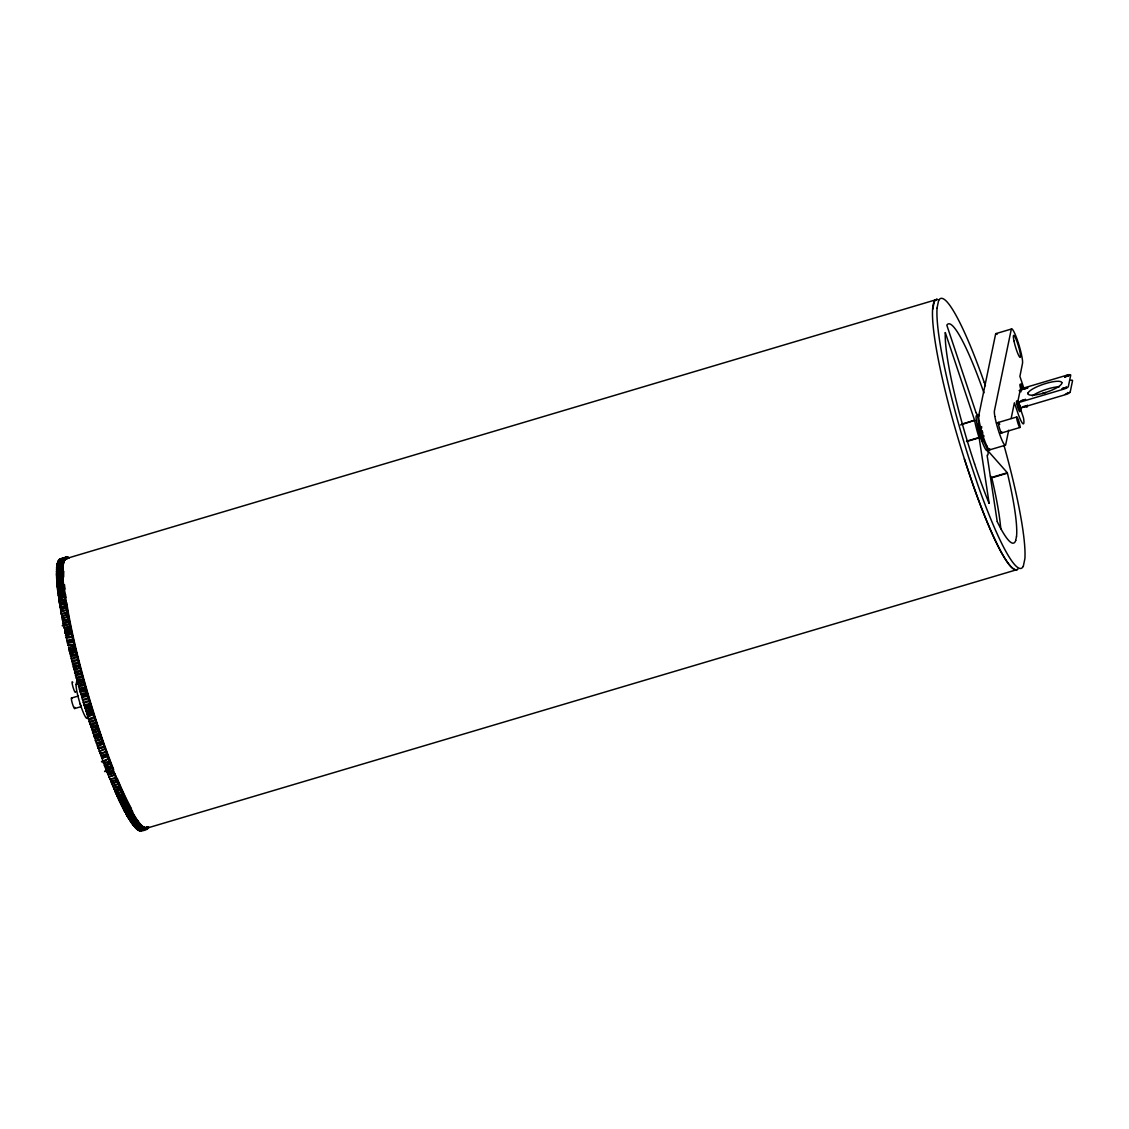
<?xml version="1.0" encoding="UTF-8"?>
<svg xmlns="http://www.w3.org/2000/svg" width="1129" height="1129" viewBox="0 0 1129 1129"><rect width="100%" height="100%" fill="white"/><g stroke="black" fill="none" stroke-linecap="round" stroke-linejoin="round"><path stroke-width="1.5" d="M85.804 710.748C100.142 704.722 84.985 715.109 85.818 710.268M86.665 713.034C85.987 717.465 100.467 707.558 86.665 713.5M86.665 712.921L86.411 711.863L92.07 710.169L92.31 711.764M56.478 573.151C71.296 571.359 53.867 570.159 57 574.336M62.137 570.597L56.464 571.867L57.014 573.151M62.688 572.375L62.109 571.415M120.972 790.328L121.819 792.29L116.174 793.969L115.087 791.542L120.747 789.863L115.313 792.05M85.324 708.857L84.746 706.415M90.969 707.177L90.616 706.105M113.62 787.379L119.251 786.405L113.592 788.042M119.265 785.953C121.946 787.379 115.257 792.981 114.085 788.903M84.957 707.939L90.616 706.302M57.043 572.855C54.46 569.708 61.728 567.464 62.73 570.046M62.561 571.218L62.137 569.016M120.111 788.367L120.126 787.633L120.747 789.848M85.818 709.972C84.661 709.097 91.393 706.105 91.477 708.292M84.421 706.048L84.139 704.877M1027.94 393.739L1028.138 392.765M1061.881 382.731L1061.683 383.705A17.824 4.262 -18.5 0 1 1043.365 393.188A17.824 4.262 -18.5 0 1 1027.969 393.428A17.824 4.262 -18.5 0 1 1044.198 383.987L1047.627 382.957A17.824 4.262 -18.5 0 1 1061.867 382.731M89.784 703.268L89.572 701.998M110.162 779.066L111.856 783.963L117.557 781.607L118.658 784.203M56.873 571.062C54.94 568.339 62.829 565.982 62.532 569.383M57.085 571.867L56.902 571.147M83.8 703.536L83.292 702.294M89.459 701.857L88.951 700.446M83.292 702.407L88.937 700.686M62.787 568.974C63.252 564.627 54.615 567.28 57.127 570.653M62.801 569.002L62.18 567.915M112.223 784.161L113.352 787.463M118.39 784.33L112.731 786.052M83.334 701.772L82.488 699.373M88.979 700.051L87.526 695.972L81.852 697.623L81.683 696.494M82.459 699.641L88.104 697.99M62.25 566.843L62.73 567.534M62.307 566.081C48.039 572.29 64.48 561.423 62.476 567.943M110.162 779.095L116.075 777.994L116.626 780.167L110.981 781.847M57.269 568.96L56.676 567.52M57.127 568.07C55.025 563.357 64.565 566.814 62.829 565.304M116.626 780.167L117.501 782.284M86.524 692.133C87.342 693.855 80.724 696.198 80.851 693.912M114.918 775.482L115.384 776.808M57.283 567.337C54.954 564.119 64.48 561.847 62.702 566.137M62.42 564.867L56.746 566.786L57.269 567.76M76.08 684.513L77.308 678.416M115.765 777.923L109.866 779.137L109.245 777.246M932.695 309.332L934.29 301.598A140.744 18.812 73.4 0 1 937.578 299.467M937.042 308.048L938.651 300.314M85.691 689.523L80.046 691.202M57.508 566.8C54.996 563.823 62.801 561.198 63.139 564.288M1016.481 536.712L1015.705 540.41M57.381 565.036C56.111 560.718 64.692 564.133 63.323 563.046M63.224 564.5L62.829 562.313M62.674 563.103L62.928 564.345M1008.705 430.191L1005.727 444.53A18.262 2.441 73.4 0 1 1000.802 437.346A18.262 2.441 73.4 0 1 994.903 416.559M1011.147 418.45L1014.392 402.799L1018.358 414.512A18.262 2.441 73.4 0 0 1022.309 423.036A18.177 2.427 73.4 0 0 1023.834 423.163A18.262 2.441 73.4 0 0 1023.509 417.942L1017.935 401.063L1020.263 389.801L1020.955 391.862M1017.709 401.599L1018.668 401.317L1018.4 402.616L1063.857 389.096A4.544 1.087 -18.5 0 0 1068.316 386.612L1070.715 375.195A4.488 1.073 -18.5 0 0 1067.173 375.096M1018.668 401.317L1020.221 408.091L1065.691 394.586A4.544 1.087 -18.5 0 0 1070.137 392.088M1070.179 392.088L1072.55 380.671A4.488 1.073 -18.5 0 0 1070.913 380.205M57.593 564.458L57.537 562.567L63.196 560.887L63.859 562.27M62.956 561.762L57.311 563.442M63.139 561.057L57.72 563.046M1023.297 566.391L1024.892 558.657A140.744 18.812 73.4 0 0 1004.118 445.828M58.073 563.456L57.692 562.101L63.478 560.887M57.748 561.932L58.228 563.173M58.44 561.409L58.256 562.087M63.563 559.815L57.918 561.494M58.637 561.311C57.438 559.038 64.706 556.936 64.635 560.055M64.282 559.631L64.127 558.686M145.923 828.361L148.718 827.021M59.103 561.663C57.889 557.472 59.809 563.145 59.287 560.859M139.46 830.563L148.463 827.924L148.322 826.992M59.329 561.028L59.272 560.196M139.121 829.519C138.712 832.468 149.55 829.97 147.941 827.021M148.463 827.924L148.125 827.021M59.823 560.548L59.583 559.913M64.946 557.698L65.411 558.714M147.941 828.503L147.377 827.247M59.978 560.534L59.696 559.067L60.232 560.563M65.27 557.444L65.553 559.109M141.958 830.436L141.45 829.321M147.024 827.402L147.476 828.206M65.976 559.123L65.708 557.613M1026.049 405.875L1023.495 406.539M66.315 558.954L66.075 557.077L66.385 558.742M146.46 827.275L146.728 828.376M1045.652 392.483L1042.194 393.513M59.611 559.123L66.752 556.978L67.119 557.782M59.287 559.377L67.26 557.02L67.458 558.305M58.976 559.688L67.698 557.119L68.079 558.276M58.821 560.139L68.149 557.274L68.474 558.262M58.412 560.478L64.071 558.799M67.444 558.22L937.098 299.411A140.984 18.84 73.4 0 0 959.071 441.749A140.984 18.84 73.4 0 0 1017.822 569.214M58.285 561.014L64 559.49M57.184 564.006L62.787 562.51M57.014 565.121L63.619 562.764M56.859 565.869L62.504 564.19M62.222 567.111L56.619 568.593M56.521 569.863L62.166 568.183M56.478 570.992L62.123 569.312M62.109 570.498L56.662 572.332M56.845 575.875C54.615 575.211 61.912 570.032 62.702 573.969M56.464 574.689L62.109 572.671M56.958 577.455C54.291 572.883 65.101 576.467 62.293 573.574M56.506 576.016L62.137 573.984M56.662 577.286C71.395 575.24 53.289 573.842 57.099 579.078M58.51 577.469L62.617 575.776M56.803 579.389C55.631 577.469 62.772 575.014 62.518 577.893M56.619 578.824L62.278 577.145M56.873 580.772C55.843 577.427 64.043 578.81 62.674 578.923M56.69 579.925L62.518 579.092M57.043 582.479C56.252 579.106 64.226 578.909 63.041 582.282M56.831 581.83L62.476 580.151M62.702 581.59L56.916 582.987L57.551 585.203M56.944 583.411L62.575 581.308M57.367 585.838C55.942 582.987 63.732 581.195 63.351 585.132C63.873 585.161 56.365 584.13 57.41 587.151M57.057 584.61L62.744 583.34M59.018 585.274L63.252 584.018L62.674 581.929M57.254 586.685L62.871 584.568M57.325 586.882C56.21 591.215 63.168 585.626 63.52 586.784M63.041 586.276L57.396 587.955M63.238 588.011C48.265 590.82 67.401 590.904 63.097 586.741M58.468 593.685C55.321 588.491 67.006 592.654 63.295 588.491M57.847 591.949L63.45 589.804M58.454 594.814L58.031 593.318L64.127 592.033M58.087 593.798L63.732 591.723M58.764 596.846C56.267 592.81 65.934 595.223 64.155 593.304M63.93 593.501L58.496 596.112M58.835 598.201C58.44 593.12 67.43 598.553 64 594.009M58.609 597.608L64.198 595.42M64.565 596.761C52.117 605.694 63.097 592.669 64.889 598.807M59.329 601.912L59.117 601.037L64.988 599.711M59.202 601.574L64.805 599.414M65.722 603.916L59.781 605.144L60.218 605.836L59.442 603.084L65.327 601.757M59.527 603.606L65.087 601.39M60.472 608.46L60.133 607.261L66.004 605.906M60.218 607.811L65.778 605.581M60.726 610.295C59.781 608.729 65.623 606.146 66.597 608.362M60.599 609.97L66.145 607.727M61.107 612.482C59.922 608.658 68.925 612.045 66.555 609.081M995.877 333.634L1011.542 328.991M60.98 612.158L66.54 609.9M61.813 615.432L61.291 613.795L67.288 612.581M61.389 614.374L66.936 612.116M61.94 616.956L61.7 616.039L67.655 614.261M61.813 616.632L67.444 614.472M62.377 619.242C60.966 616.533 69.476 617.817 67.994 616.279M68.46 619.807L62.589 620.64L68.516 618.763M63.182 623.603C78.113 621.232 60.232 620.061 63.591 624.591M69.321 624.295C54.7 628.147 66.639 623.095 69.645 625.085M69.857 626.793C63.732 626.313 59.908 629.629 70.04 627.202M64.692 630.829C79.185 628.274 61.248 626.891 65.44 632.917L71.085 631.238L70.845 630.335M65.228 633.298C79.51 630.278 63.111 630.758 65.369 633.637M71.423 634.103C59.216 639.508 69.462 630.801 71.564 634.442M72.016 636.7C65.073 636.347 62.617 639.381 72.214 637.137M72.566 639.155L66.907 640.835L72.708 639.48M73.187 641.794C68.601 640.524 62.589 645.435 73.272 641.978M73.752 644.292L67.938 645.308L73.893 644.617M75.008 649.514C62.547 655.159 73.357 645.802 75.206 649.937M75.643 652.153C62.603 657.939 75.036 648.187 75.953 652.774M76.391 654.989C72.016 653.098 65.496 658.715 76.476 655.159M76.701 655.61L77.04 656.669L71.141 658.475L71.325 659.167L76.97 657.487L77.703 659.322M77.661 660.169C73.3 658.814 67.006 664.177 77.689 660.239M78.381 662.935C73.018 661.919 68.135 666.223 78.564 663.273M79.058 665.588C73.766 664.671 68.869 669.06 79.185 665.842M1019.078 390.62L1020.997 390.055L1021.265 388.757L1067.173 375.11M80.498 671.049C66.978 676.412 80.709 667.07 81.217 672.729M81.288 673.886C67.923 679.432 81.33 668.975 81.951 675.452M81.994 676.553L81.796 675.834L76.137 677.513L76.335 678.233L82.318 677.118M82.798 679.39C76.843 678.063 73.187 683.087 82.854 679.475M77.873 683.751C91.661 681.577 76.871 679.856 78.056 684.061M84.294 684.837C72.835 689.678 81.147 682.269 84.393 684.993M962.077 424.024L974.595 420.298L945.298 332.561M1019.543 407.089L1020.489 406.793M960.596 424.941L974.595 420.298M1019.515 408.19L1025.781 406.327M85.112 687.66C71.677 692.712 84.985 683.609 85.776 689.099M79.722 689.734L85.55 688.309M80.018 691.343L80.23 692.077L86.227 690.892M80.822 694.123L86.481 692.444M71.48 698.032L78.24 696.028M996.526 423.008L1016.777 416.982M81.641 696.903L87.3 695.154L87.497 695.944M82.671 700.403L88.33 698.724M83.504 703.169L89.149 701.49M966.523 441.213L979.041 437.487A22.89 3.062 73.4 0 1 974.68 420.736M966.622 441.538L979.153 437.812L989.117 503.181M84.125 705.216L89.77 703.452L90.207 704.524M74.655 708.546L81.401 706.542M999.687 433.522L1019.953 427.496A5.49 0.734 73.4 0 0 1018.259 419.607A5.49 0.734 73.4 0 0 1016.933 419.593A5.49 0.734 73.4 0 0 1019.896 427.51M84.365 705.978L90.01 704.284M84.985 707.206L90.63 705.526L90.391 704.736M85.183 708.702L90.856 707.05M92.917 712.893L93.157 713.669L87.512 715.405L87.258 714.572M93.171 714.572C85.127 717.395 85.465 717.931 93.171 714.163M989.752 449.836L1005.403 445.179M88.387 718.99C102.273 713.161 87.385 722.997 88.372 718.312M94.907 720.034C80.709 723.068 97.193 723.068 94.624 718.298M90.137 724.423C103.939 718.27 89.53 728.657 90.108 723.844M91.012 727.132C104.489 721.544 90.207 731.804 90.701 725.34M91.901 729.828L97.546 728.149L97.475 727.189L97.221 726.314L91.562 727.993C91.223 731.902 96.981 730.336 97.546 728.149M98.435 730.816C84.223 733.878 100.848 733.836 98.096 728.967M93.679 735.148C107.438 729.08 93.03 739.41 93.622 734.499M100.156 735.445C100.298 742.106 86.665 735.487 100.114 734.979L99.86 734.217M100.227 736.122L94.554 737.562M101.906 740.426L101.624 739.396C86.241 741.301 103.783 741.809 100.735 736.814M96.374 743.037C110.261 737.576 95.358 746.975 96.261 742.148M102.922 743.94C96.487 747.948 94.399 746.41 102.852 743.376M103.826 746.509C89.558 749.571 106.451 749.501 103.402 744.505M104.729 749.049L99.31 751.392L104.729 749.049L104.291 747.017L98.632 748.696L99.042 750.46M100.707 754.525C100.213 758.138 108.751 755.738 106.07 751.999C90.786 754.257 108.384 754.581 105.18 749.515M106.535 754.059L100.834 755.4M107.438 756.529L101.793 758.208L107.368 756.105M108.342 758.97C92.818 764.15 108.638 761.426 108.144 757.7M109.245 761.398C94.935 764.389 111.997 764.446 108.751 759.267M110.148 763.783C96.544 766.916 111.221 766.549 109.922 762.456M111.051 766.139C98.209 768.355 110.713 769.851 110.995 765.829M111.94 768.454C96.233 773.69 110.317 771.474 111.757 767.438M112.773 770.373C98.915 774.522 115.468 773.704 112.307 768.581M108.088 774.706L113.733 773.026L113.182 770.825L107.537 772.504L108.088 774.692L113.733 773.026M114.636 775.256L108.977 776.935L114.495 774.55M110.741 781.296L116.4 779.617M111.63 783.427L117.275 781.748M112.505 785.516L118.15 783.822M114.241 789.58L119.886 787.887M115.948 793.475L121.593 791.796M116.795 795.366L122.666 794.181L117.007 795.86L116.16 793.094L116.174 793.969M117.628 797.215C131.303 791.119 117.458 801.223 117.444 796.439M118.46 799.022C132.262 792.812 117.599 803.947 118.079 797.356M119.293 800.786C133.039 794.59 118.489 805.683 118.884 799.106M120.111 802.507C133.504 796.693 120.337 806.007 119.956 801.886M120.916 804.187C135.099 797.511 120.605 808.618 120.662 803.128M123.47 805.146L126.293 804.3M121.72 805.81C135.424 799.671 121.382 809.93 121.48 804.836M122.68 807.404C136.934 804.681 120.874 806.106 122.722 807.799M123.301 808.928C135.085 803.989 125.898 811.215 123.202 808.562M129.92 809.126C119.759 815.533 124.994 805.048 130.131 808.83M123.992 810.128L129.821 808.928L129.807 808.138M124.839 811.864C138.401 805.838 124.007 816.874 124.134 809.592M125.841 812.725C139.121 805.979 126.815 820.741 125.644 812.457C125.531 815.957 132.164 811.285 131.486 811.045M125.023 812.16C124.176 810.594 129.002 815.858 131.444 811.934M126.335 814.602L131.938 812.711M127.069 815.886C140.716 810.227 125.954 820.36 126.42 813.769M127.789 817.128C139.248 812.513 130.823 818.864 127.69 816.747M128.508 818.327C142.508 811.85 127.535 823.21 127.986 816.465M128.988 818.708C129.51 822.688 142.564 813.811 129.143 819.259M129.779 820.162C143.101 816.168 130.188 823.62 129.482 819.089M130.569 821.587C144.286 815.293 130.033 825.864 130.202 820.303M131.232 822.575C144.921 816.352 130.795 826.611 130.893 821.376M137.428 820.543C138.669 823.126 131.105 825.341 131.387 821.785M136.99 819.95C139.615 822.9 131.543 825.807 131.839 822.505M132.516 824.382C146.262 818.624 131.458 828.333 132.022 822.66M132.686 824.593L132.403 823.069L133.137 825.186L138.966 823.718L138.669 822.194L139.05 823.083M133.222 825.299L139.841 823.577L140.179 824.297M133.758 825.962C147.391 819.809 133.293 829.97 133.349 824.593M133.786 824.791C133.081 827.853 140.984 826.132 139.954 823.704M139.319 823.196C142.282 825.186 134.125 829.25 134.266 825.638M135.014 827.43C148.492 821.037 134.464 831.523 134.492 825.892M135.226 827.021C136.157 830.507 148.506 822.731 135.452 827.74M136.059 828.474C149.649 822.335 135.593 832.525 135.593 826.964M140.843 827.712C148.435 824.72 139.516 833.258 137.837 829.208M136.397 828.333L142.395 827.416L142.099 826.061M137.131 829.42C150.764 823.295 136.722 833.117 136.722 828.15M137.639 829.801C151.3 823.662 137.004 833.766 137.131 828.206M138.472 829.279L138.74 830.436L144.145 828.333M138.641 829.279L139.05 830.492L1016.142 569.891M140.194 830.351L147.617 828.757M146.474 829.194L146.333 828.39M1065.268 394.247L1068.401 392.779L1067.554 392.553M66.456 556.992L66.54 558.432M145.373 827.416L145.556 828.488M144.978 827.74L145.683 828.996M144.568 827.247L144.653 828.107M68.022 557.232L68.262 558.262M144.159 827.755L144.004 827.049L144.808 828.785M139.079 830.591L138.938 829.547M68.53 557.613L68.883 558.305M143.919 828.517L143.242 826.767M138.204 830.168L138.063 829.265M144.272 828.714L144.173 827.839M137.71 829.843L137.512 828.728M142.649 826.216L142.72 826.936M137.202 829.476L136.962 828.15M142.325 827.359L142.056 826.64M136.044 827.204L136.059 827.896M136.143 828.559L136.002 827.656M136.609 828.982L136.538 828.121M135.649 828.079L135.508 827.359M140.97 824.777L141.718 826.795M134.93 826.061L135 827.021M62.589 620.64L62.321 619.087L67.796 616.646M988.002 450.908L1007.336 472.755L991.685 477.412L990.472 476.043M133.137 824.001L133.307 825.384M61.291 613.795L61.714 614.374L61.545 613.583M82.107 697.962L82.516 698.992M60.91 611.622L60.67 610.14M81.302 695.21L81.711 696.254L87.356 694.575L86.778 693.305M86.284 690.976L86.566 691.837M60.5 609.406L60.938 610.041L60.726 609.138M131.204 821.418L131.401 822.801M79.863 689.946L80.117 690.779M136.214 818.807L136.397 820.162M130.625 820.585L130.738 821.841M86.002 690.567L85.677 689.664M80.258 692.105L80.907 693.516M66.075 606.005L66.018 605.356M78.748 686.672L79.34 688.041M135.551 817.805L135.72 819.132M129.835 819.4L130.075 820.811M60.557 607.91L60.373 607.035M83.856 682.622L84.209 683.624M129.228 818.44L129.383 819.739M134.817 816.662L135.226 817.763M78.127 684.174L78.564 685.303M83.207 680.053L83.447 680.886M77.534 681.704L77.802 682.565M65.369 601.828L64.917 600.078M59.724 603.507L59.272 601.757M134.266 815.787L134.337 816.944M128.692 818.61L128.48 817.255L128.805 818.003M82.389 677.217L82.699 678.162M76.786 678.981L76.391 678.317M64.48 597.382L64.889 597.636M58.821 599.062L59.258 599.795M65.129 599.936L64.917 598.878M59.555 601.757L58.962 599.753M76.01 676.215L76.306 677.132M127.281 815.251L127.252 816.211M132.742 813.346L133.335 815.067M58.285 595.195L58.75 596.041L58.51 594.983M74.853 672.743L75.572 674.408M126.49 813.882L126.533 814.926M132.079 812.076L132.178 813.247M80.173 669.031L80.498 670.033M58.031 593.318L58.468 593.713M74.486 670.668L74.839 671.713M57.805 591.483L58.2 592.217M57.593 589.705L57.946 590.368M78.705 663.556L79.072 664.656M72.708 664.572L73.427 666.336M73.456 667.38L74.133 669.017M78.113 661.058L78.395 661.975M129.087 807.066L129.722 808.731M123.442 808.745L124.049 810.312M72.298 662.413L72.736 663.654M57.212 586.261L57.706 586.84M71.734 659.985L72.058 661.001M128.367 806.12L127.478 803.439M122.638 806.967L123.019 807.856M71.042 657.29L71.395 658.362M57.212 584.921L57.579 585.641M76.123 653.126L76.391 654.044M126.787 802.931L126.716 802.197M69.885 652.294L70.097 653.112M57.113 583.383L57.452 584.102L56.972 582.296M62.716 580.32L62.984 580.616M125.248 798.866L125.15 799.304M56.887 580.334L56.887 579.657M74.288 645.449L74.5 646.254M74.683 647.538L75.121 648.836M56.633 578.528L57.156 579.389M68.544 646.917L68.841 647.933M68.813 648.766C83.475 646.663 65.299 644.25 69.462 650.516M62.349 576.961L62.716 577.766M68.008 644.518L68.248 645.379M73.413 642.274L73.893 643.699M62.476 575.959L62.744 576.213M67.458 642.048L67.161 641.413M56.662 576.044L57.014 576.82M56.464 574.365L56.662 574.802M72.327 637.391L72.736 638.647M66.569 638.816L67.077 640.326M71.903 635.19L72.171 636.149M66.329 637.038L66.512 637.829M65.722 634.456L65.962 635.359M62.109 570.187L62.617 571.345M71.198 632.353L71.621 633.679M70.774 630.151L70.407 629.305M56.535 569.595L57.043 570.794M64.706 629.672L64.917 630.504M69.673 625.141L70.069 626.426M70.069 627.272L70.562 628.825M64.155 627.145L64.409 628.105M62.363 565.911L62.914 567.266L62.744 566.306M68.897 622.079L69.575 624.069M63.478 624.323L63.93 625.748M62.716 621.26L63.45 623.406M56.887 565.657L57.24 566.518M68.502 618.734L68.149 617.845M62.391 618.085L62.547 618.819M67.909 616.067L67.472 614.966M114.071 773.04L114.481 774.48M108.412 774.72L108.977 776.921M57.113 565.022L57.523 566.038M67.627 614.176L67.048 612.708M62.236 617.676L61.883 616.801M57.212 564.077L57.593 565.05M63.012 561.579L63.605 563.131L63.196 561.254M67.19 611.904L66.766 610.803M61.022 612.243L61.587 613.71M106.648 770.26L107.17 772.349M57.664 562.891L57.988 563.724M66.371 607.444L66.597 608.362M111.418 766.295L111.799 767.649M105.773 767.974L106.154 769.329M63.407 560.266L63.788 561.268M63.633 559.688L63.93 560.478M63.676 560.972L64.014 561.847L63.591 559.928M65.962 605.2L65.553 604.114M60.289 606.809L59.992 606.033M65.708 603.352L65.341 602.35M103.995 763.317L104.489 765.448M103.106 760.946L103.6 763.063M58.482 560.379L58.962 561.649M65.411 601.404L65.073 600.487M59.766 603.084L59.428 602.166M102.203 758.547L102.697 760.65M64.593 558.784L65.016 559.956L64.932 559.18M64.353 560.421L64.311 559.73M64.579 559.899L64.536 559.123M106.973 754.44L107.396 756.247M101.314 756.12L101.779 758.208M64.932 558.516L64.861 559.504M64.861 558.361L65.355 559.603L65.03 558.079M59.216 560.04L59.668 561.296L59.569 560.464M100.425 753.678L100.679 754.384M64.621 596.931L64.268 595.929M147.984 827.769L147.687 826.964M142.198 830.238L141.845 829.25M99.789 751.914L99.535 751.194M65.355 557.401L65.962 559.109M65.355 558.559L65.609 559.264M64.085 591.935L63.661 590.721M64.099 593.134L63.746 592.132M60.416 559.913L60.416 558.77M141.196 829.73L141.562 830.662L141.266 829.236M97.743 746.184L98.167 748.174M146.276 827.599L146.798 828.644M58.144 591.596L57.65 590.171M141.252 829.9L141.069 830.055M140.97 830.281L141.026 829.886M102.513 741.965L102.88 743.559M96.854 743.644L97.263 745.606M66.456 557.02L66.837 558.121M66.23 557.514L66.597 558.601M146.615 827.416L147.222 828.982L146.855 827.303M57.932 589.86L57.593 588.858M60.98 559.222L60.867 559.405M146.304 828.841L145.951 827.825M140.744 830.775L140.575 829.646M95.965 741.076L96.233 741.824M61.291 558.94L61.291 559.462M63.464 586.643L62.914 585.02M984.333 382.449L985.448 385.723M66.78 557.966L67.063 558.756M145.782 828.503L146.135 829.222L145.74 827.599M57.65 586.671L57.311 585.669M98.915 730.167L103.275 742.91A137.089 18.318 73.4 0 0 112.999 769.117M95.09 738.493L95.471 740.412M81.344 707.403L80.187 703.96M61.686 558.897L61.855 559.419M145.613 827.994L145.867 828.757M145.331 827.571L145.697 828.249M94.201 735.896L94.469 736.715M99.225 732.354L98.971 731.592M976.02 412.635L946.822 325.194A114.241 15.27 73.4 0 1 983.952 392.906M93.326 733.285L93.594 734.203M144.681 827.585L145.288 829.109L145.048 828.079M92.437 730.646L92.79 732.495M62.942 580.377L62.603 579.36M57.269 581.971L56.958 581.04M62.843 578.909L62.547 577.977M974.609 464.061L971.321 453.971A114.241 15.27 73.4 0 1 945.283 332.745M143.806 827.289L144.06 828.065M62.434 578.824L62.659 579.53M56.775 580.504L57.014 581.223M964.392 458.995L973.254 485.555A140.744 18.812 73.4 0 0 1017.483 569.397M62.236 575.832L62.815 577.85M98.392 728.53L94.638 717.056A137.089 18.318 73.4 0 1 64.099 585.005M96.346 723.647L96.671 725.397M143.468 827.444L143.425 828.192M143.284 828.107L142.833 826.682M95.485 720.979L95.739 721.756M89.826 722.659L90.094 723.576M62.659 575.945L62.42 575.169M88.965 719.977L89.262 721.657M62.476 575.353L62.166 574.351M88.358 718.058L88.118 717.282M62.631 573.419L62.109 571.74M93.763 715.603L94.046 717.296M142 826.47L141.506 825.285L141.859 826.922M62.349 573.758L62.123 573.024M56.902 574.844L56.492 573.518M62.532 571.853L62.518 570.597M141.153 826.245L140.419 824.198L140.589 825.638M56.958 573.786L56.873 572.276M140.815 825.158L140.123 824.114M62.391 570.159L62.278 571.062M56.732 571.838L56.633 572.742M139.403 824.269L138.994 822.914M83.913 703.677L84.153 704.468M138.796 823.507L138.472 822.406M57.156 569.482L56.732 568.056M138.528 822.589L138.063 821.39L138.331 822.9M138.175 822.674L137.625 820.825M63.182 565.192L63.224 564.063M136.877 820.868L135.932 818.878M136.214 819.894L135.861 818.624M130.936 821.545L130.696 820.698M57.762 565.064L57.537 564.288M135.494 818.666L135.184 817.579M130.061 819.795L130.258 820.473M84.76 685.571L84.985 686.361M63.238 562.778L63.012 561.96M134.647 817.029L134.859 817.763M134.704 817.213L134.407 816.154M134.125 816.535L133.448 814.545M129.045 818.892L128.748 817.833M63.718 561.776L63.407 560.619M127.732 816.93L127.521 816.112M77.04 679.841L76.828 679.065M58.256 562.778L57.988 561.79M132.714 814.192L132.22 812.358M127.563 816.295L127.281 815.279M64.155 560.563L63.831 559.391M131.246 811.553L131.02 810.749M131.077 810.918L130.541 809.31L130.682 810.537M130.484 810.17L130.089 808.674M79.58 666.562L79.778 667.338M147.546 826.992L147.871 828.22M128.946 807.235L128.734 806.431M59.343 559.575L59.611 560.633M147.278 827.43L147.532 828.474M141.661 829.279L141.887 830.154M128.353 805.894L128.254 804.991L128.805 806.699M60.373 560.577L60.049 559.292M122.511 807.376L121.833 805.118L121.932 806.219M127.365 804.116L126.928 802.338M146.107 827.472L146.389 828.644M126.575 802.493L126.307 801.449M121.523 805.005L121.043 803.523L121.128 804.61M70.548 654.975L70.732 655.723M67.175 558.756L66.752 556.992M120.704 803.298L120.507 802.465M75.742 651.433L75.558 650.685M126.236 801.11L125.898 800.221L125.968 801.265M124.938 799.092L124.289 796.82L124.331 797.808M125.531 799.854L125.333 799.064M119.872 801.534L119.448 800.221L119.505 801.237M145.514 828.319L145.712 829.18M124.119 797.328L123.936 796.552M67.867 558.29L67.684 557.543M123.978 796.721L123.47 795.056L123.498 796.001M123.287 795.522L123.103 794.76M144.597 827.853L144.851 828.954M139.46 829.998L139.643 830.775M123.146 794.929L122.638 793.25L122.666 793.997M122.384 793.419L121.819 791.909M117.416 796.27L117.233 795.493M73.3 641.159L73.131 640.425L67.486 642.119L67.655 642.838M143.157 826.978L143.256 827.444M115.073 791.443L114.721 789.863M142.691 826.781L142.917 827.825M119.025 785.869L118.686 784.288M114.128 789.058L113.874 787.901M141.069 825.228L141.308 826.4M139.262 822.928L139.573 824.466M133.617 824.607L133.871 825.92M106.295 770.133L106.126 769.188M136.835 819.866L136.99 820.769M111.023 765.97C111.164 761.468 103.6 765.857 105.336 767.508M134.831 816.803L135.043 818.059M65.426 603.465L59.781 605.144M127.789 816.168L127.972 817.438M997.161 521.245L987.099 455.241A22.89 3.062 73.4 0 0 988.016 451.134M133.49 814.785L133.631 815.759M132.728 813.233L132.883 814.334M99.973 753.241L99.818 752.112M102.005 741.217L101.892 740.257M129.073 806.854L129.143 807.574M127.478 803.439L127.577 804.54M100.185 735.713L100.114 734.993M99.324 733.413L99.31 733.187M120.253 801.999L120.323 802.945M118.63 798.513L118.686 799.487M116.993 795.155L117.007 795.846M87.526 716.195L87.512 715.56M1021.999 390.084A5.49 0.734 73.4 0 1 1020.926 384.1A5.49 0.734 73.4 0 1 1023.199 388.983M75.488 691.527A5.49 0.734 73.4 0 1 74.246 690.623A5.49 0.734 73.4 0 1 72.228 683.821A5.49 0.734 73.4 0 1 72.806 682.466M1032.301 395.87A17.824 4.262 -18.5 0 1 1045.99 389.477L1049.462 388.432A17.824 4.262 -18.5 0 1 1059.425 386.767M989.272 448.933A18.304 2.441 73.4 0 1 981.228 433.268A18.304 2.441 73.4 0 1 979.422 415.782M987.565 448.792A18.304 2.441 73.4 0 1 979.464 433.691A18.304 2.441 73.4 0 1 978.109 416.911M983.966 436.344A6.407 0.861 73.4 0 1 983.585 435.342M982.865 433.197A6.407 0.861 73.4 0 1 982.202 430.784M981.665 428.131A6.407 0.861 73.4 0 1 981.651 426.55M982.23 436.867A6.407 0.861 73.4 0 1 980 429.105M994.832 416.375A18.163 2.427 73.4 0 1 994.437 410.73L1011.217 329.626A18.163 2.427 73.4 0 1 1012.755 329.781A18.487 2.47 73.4 0 1 1015.606 335.454A18.318 2.441 73.4 0 1 1022.493 363.425L1019.896 376.366L1022.691 384.707A18.205 2.427 73.4 0 1 1023.805 388.207M1027.39 405.142A18.247 2.441 73.4 0 1 1027.291 406.468A18.191 2.427 73.4 0 1 1025.866 406.468M1021.18 390.606A5.589 0.748 73.4 0 1 1020.023 384.326A5.589 0.748 73.4 0 1 1022.324 389.209M1001.804 431.871A5.589 0.748 73.4 0 1 1000.76 431.715A5.589 0.748 73.4 0 1 998.615 424.843A5.589 0.748 73.4 0 1 998.982 422.796M999.56 423.939A5.589 0.748 73.4 0 1 999.729 424.335M990.077 449.187A18.262 2.441 73.4 0 1 988.538 449.046A18.487 2.47 73.4 0 1 986.746 445.814M986.774 445.87A18.262 2.441 73.4 0 1 979.238 421.216M979.182 421.032A18.163 2.427 73.4 0 1 978.787 415.387L995.566 334.283A18.163 2.427 73.4 0 1 997.105 334.438M148.181 827.769A140.984 18.84 73.4 0 1 89.445 700.305A140.984 18.84 73.4 0 1 67.458 557.966M131.444 808.689A137.315 18.36 73.4 0 1 117.233 778.403M113.662 769.569A137.315 18.36 73.4 0 1 66.667 602.519M65.976 597.777A137.315 18.36 73.4 0 1 65.496 594.221M64.917 589.169A137.315 18.36 73.4 0 1 64.494 584.596M75.869 668.989A127.958 17.104 73.4 0 1 75.008 665.687M63.676 576.919A137.089 18.318 73.4 0 1 63.788 571.345M132.672 811.695A137.089 18.318 73.4 0 1 114.777 773.577M75.756 668.763A127.958 17.104 73.4 0 1 74.895 665.461M937.07 308.118A140.744 18.812 73.4 0 0 968.753 457.697L977.615 484.256A140.744 18.812 73.4 0 0 1023.269 566.321M938.651 300.469A140.744 18.812 73.4 0 1 984.305 382.562M976.176 412.918A22.89 3.062 73.4 0 1 977.968 416.206M1000.76 528.824A114.382 15.284 73.4 0 0 991.77 477.807L1007.435 473.164A114.382 15.284 73.4 0 1 1016.495 536.741M1015.733 540.481A114.382 15.284 73.4 0 1 997.203 521.584M989.103 503.351A114.382 15.284 73.4 0 1 974.595 463.963M982.766 441.82A10.076 1.341 73.4 0 1 979.153 431.871A10.076 1.341 73.4 0 1 977.94 423.869M981.637 437.36A5.49 0.734 73.4 0 1 981.143 436.161M980.508 434.369A5.49 0.734 73.4 0 1 980.057 432.859M979.393 429.923A5.49 0.734 73.4 0 1 979.266 428.455M87.272 718.058A18.276 2.441 73.4 0 1 80.766 705.724A18.276 2.441 73.4 0 1 76.095 684.555M74.726 707.276A5.49 0.734 73.4 0 1 73.724 707.262A5.49 0.734 73.4 0 1 71.593 700.432A5.49 0.734 73.4 0 1 71.988 698.498M1021.11 400.809L1025.471 399.454L1021.11 400.809M1023.523 389.209L1027.87 387.854L1023.594 389.068M1062.22 388.588L1066.58 387.233L1062.22 388.588M1064.633 376.973L1068.98 375.632L1064.661 376.917M79.58 667.606C68.53 669.822 76.476 671.6 79.58 667.606M1017.652 403.392A5.49 0.734 73.4 0 0 1020.616 411.309A5.49 0.734 73.4 0 0 1018.979 403.42A5.49 0.734 73.4 0 0 1017.652 403.392M1013.927 340.76A11.445 1.524 73.4 0 0 1020.108 357.399A11.445 1.524 73.4 0 0 1016.792 341.113A11.445 1.524 73.4 0 0 1013.927 340.76M1016.735 403.575A5.589 0.748 73.4 0 0 1019.755 411.69A5.589 0.748 73.4 0 0 1018.132 403.745A5.589 0.748 73.4 0 0 1016.735 403.575"/></g></svg>
